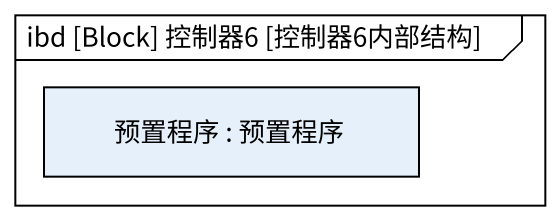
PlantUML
@startuml
mainframe ibd [Block] 控制器6 [控制器6内部结构]
rectangle "预置程序 : 预置程序" as 预置程序
@enduml
